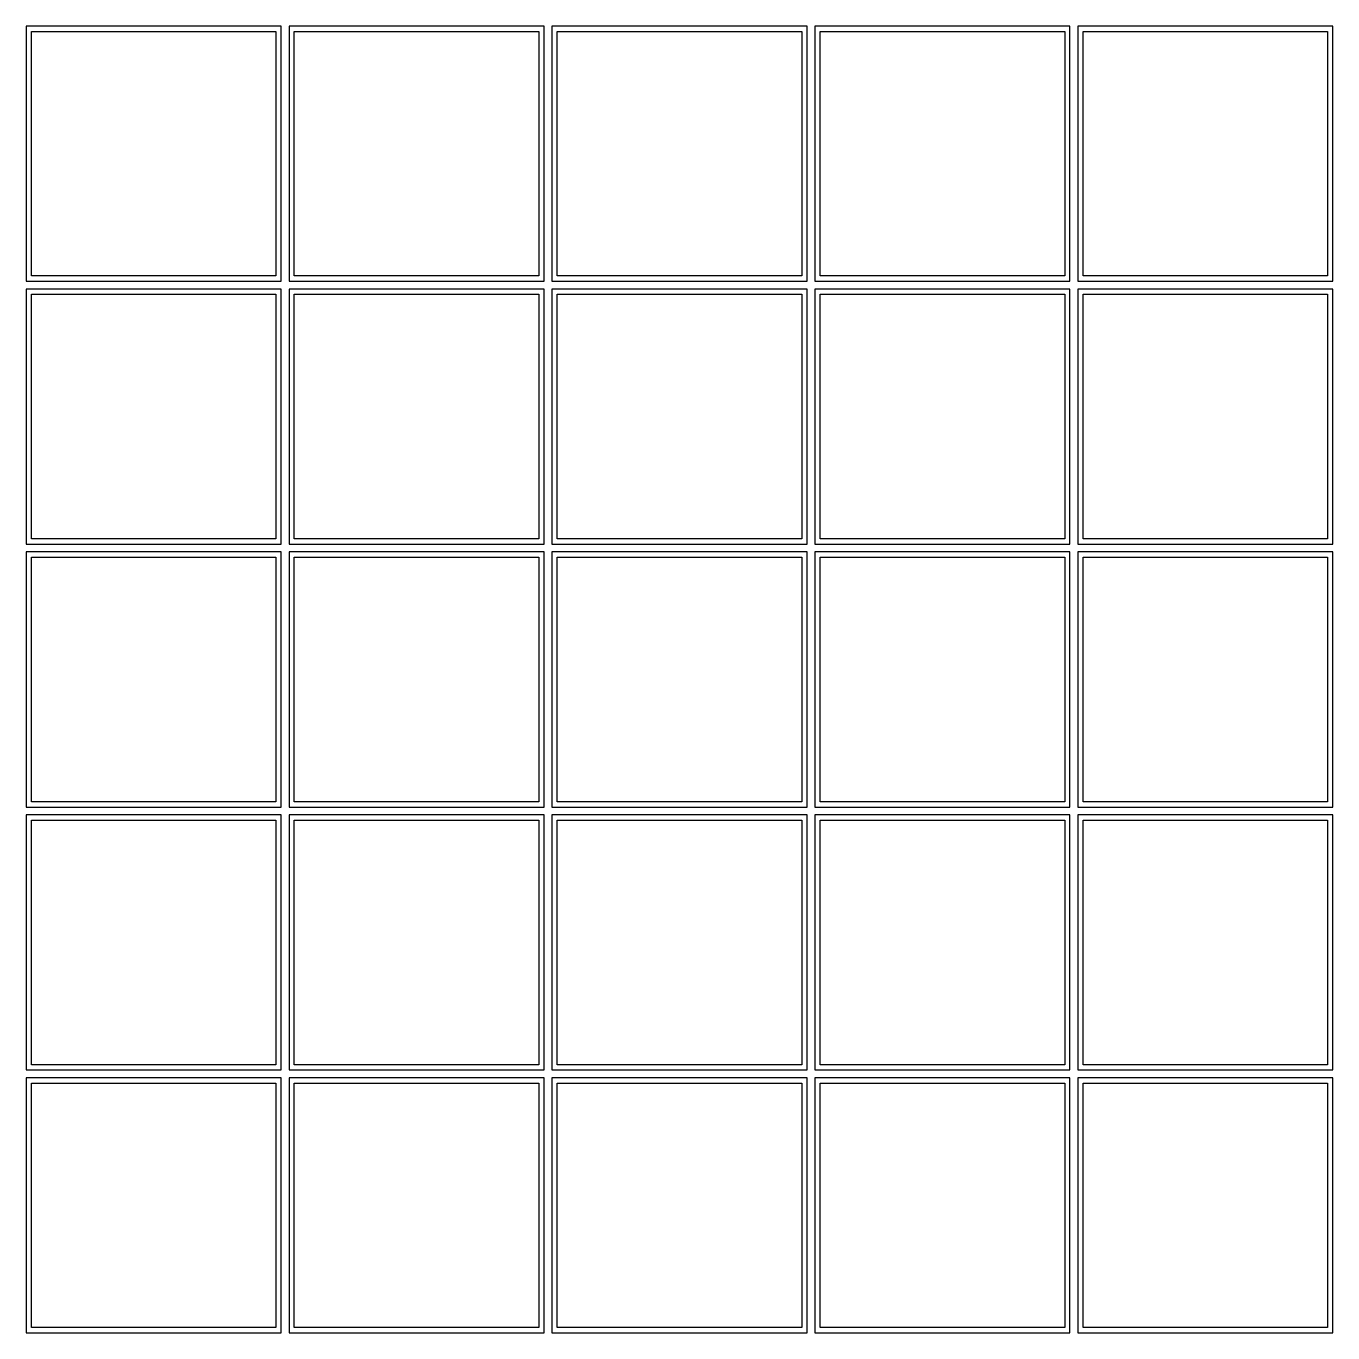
# Model space of a CAD drawing. Extents: x 0 to 141, y -1 to 140.
import ezdxf

# ---------------------------------------------------------------- set-up
doc = ezdxf.new("R2010")
doc.units = 0
doc.layers.get('0').update_dxf_attribs({"linetype": 'CONTINUOUS'})

msp = doc.modelspace()

# ---------------------------------------------------------------- linework, layer by layer
at = {"color": 7}
for points in [[(0.31394, 139.661897), (0.31394, 132.818008), (0.31394, 125.974119), (0.31394, 119.130231), (0.31394, 112.286342), (7.157829, 112.286342), (14.001718, 112.286342), (20.845607, 112.286342), (27.689494, 112.286342), (27.689494, 119.130231), (27.689494, 125.974119), (27.689494, 132.818008), (27.689494, 139.661897), (20.845607, 139.661897), (14.001718, 139.661897), (7.157829, 139.661897), (0.31394, 139.661897), (0.31394, 139.661897)], [(0.878384, 139.097453), (7.440051, 139.097453), (14.001718, 139.097453), (20.563384, 139.097453), (27.125049, 139.097453), (27.125049, 132.535786), (27.125049, 125.974119), (27.125049, 119.412453), (27.125049, 112.850786), (20.563384, 112.850786), (14.001718, 112.850786), (7.440051, 112.850786), (0.878384, 112.850786), (0.878384, 119.412453), (0.878384, 125.974119), (0.878384, 132.535786), (0.878384, 139.097453), (0.878384, 139.097453)], [(28.536161, 139.661897), (28.536161, 132.818008), (28.536161, 125.974119), (28.536161, 119.130231), (28.536161, 112.286342), (35.380049, 112.286342), (42.223938, 112.286342), (49.067827, 112.286342), (55.911716, 112.286342), (55.911716, 119.130231), (55.911716, 125.974119), (55.911716, 132.818008), (55.911716, 139.661897), (49.067827, 139.661897), (42.223938, 139.661897), (35.380049, 139.661897), (28.536161, 139.661897), (28.536161, 139.661897)], [(29.100605, 139.097453), (35.662272, 139.097453), (42.223938, 139.097453), (48.785605, 139.097453), (55.347272, 139.097453), (55.347272, 132.535786), (55.347272, 125.974119), (55.347272, 119.412453), (55.347272, 112.850786), (48.785605, 112.850786), (42.223938, 112.850786), (35.662272, 112.850786), (29.100605, 112.850786), (29.100605, 119.412453), (29.100605, 125.974119), (29.100605, 132.535786), (29.100605, 139.097453), (29.100605, 139.097453)], [(56.758383, 139.661897), (56.758383, 132.818008), (56.758383, 125.974119), (56.758383, 119.130231), (56.758383, 112.286342), (63.602272, 112.286342), (70.446161, 112.286342), (77.290049, 112.286342), (84.133938, 112.286342), (84.133938, 119.130231), (84.133938, 125.974119), (84.133938, 132.818008), (84.133938, 139.661897), (77.290049, 139.661897), (70.446161, 139.661897), (63.602272, 139.661897), (56.758383, 139.661897), (56.758383, 139.661897)], [(57.322827, 139.097453), (63.884494, 139.097453), (70.446161, 139.097453), (77.007827, 139.097453), (83.569494, 139.097453), (83.569494, 132.535786), (83.569494, 125.974119), (83.569494, 119.412453), (83.569494, 112.850786), (77.007827, 112.850786), (70.446161, 112.850786), (63.884494, 112.850786), (57.322827, 112.850786), (57.322827, 119.412453), (57.322827, 125.974119), (57.322827, 132.535786), (57.322827, 139.097453), (57.322827, 139.097453)], [(84.980605, 139.661897), (84.980605, 132.818008), (84.980605, 125.974119), (84.980605, 119.130231), (84.980605, 112.286342), (91.824494, 112.286342), (98.668383, 112.286342), (105.512272, 112.286342), (112.356161, 112.286342), (112.356161, 119.130231), (112.356161, 125.974119), (112.356161, 132.818008), (112.356161, 139.661897), (105.512272, 139.661897), (98.668383, 139.661897), (91.824494, 139.661897), (84.980605, 139.661897), (84.980605, 139.661897)], [(85.545049, 139.097453), (92.106716, 139.097453), (98.668383, 139.097453), (105.230049, 139.097453), (111.791716, 139.097453), (111.791716, 132.535786), (111.791716, 125.974119), (111.791716, 119.412453), (111.791716, 112.850786), (105.230049, 112.850786), (98.668383, 112.850786), (92.106716, 112.850786), (85.545049, 112.850786), (85.545049, 119.412453), (85.545049, 125.974119), (85.545049, 132.535786), (85.545049, 139.097453), (85.545049, 139.097453)], [(113.202827, 139.661897), (113.202827, 132.818008), (113.202827, 125.974119), (113.202827, 119.130231), (113.202827, 112.286342), (120.046716, 112.286342), (126.890605, 112.286342), (133.734494, 112.286342), (140.578383, 112.286342), (140.578383, 119.130231), (140.578383, 125.974119), (140.578383, 132.818008), (140.578383, 139.661897), (133.734494, 139.661897), (126.890605, 139.661897), (120.046716, 139.661897), (113.202827, 139.661897), (113.202827, 139.661897)], [(113.767272, 139.097453), (120.328938, 139.097453), (126.890605, 139.097453), (133.452272, 139.097453), (140.013938, 139.097453), (140.013938, 132.535786), (140.013938, 125.974119), (140.013938, 119.412453), (140.013938, 112.850786), (133.452272, 112.850786), (126.890605, 112.850786), (120.328938, 112.850786), (113.767272, 112.850786), (113.767272, 119.412453), (113.767272, 125.974119), (113.767272, 132.535786), (113.767272, 139.097453), (113.767272, 139.097453)], [(0.31394, 111.439675), (0.31394, 104.595786), (0.31394, 97.751897), (0.31394, 90.908008), (0.31394, 84.064119), (7.157829, 84.064119), (14.001718, 84.064119), (20.845607, 84.064119), (27.689494, 84.064119), (27.689494, 90.908008), (27.689494, 97.751897), (27.689494, 104.595786), (27.689494, 111.439675), (20.845607, 111.439675), (14.001718, 111.439675), (7.157829, 111.439675), (0.31394, 111.439675), (0.31394, 111.439675)], [(0.878384, 110.875231), (7.440051, 110.875231), (14.001718, 110.875231), (20.563384, 110.875231), (27.125049, 110.875231), (27.125049, 104.313564), (27.125049, 97.751897), (27.125049, 91.190231), (27.125049, 84.628564), (20.563384, 84.628564), (14.001718, 84.628564), (7.440051, 84.628564), (0.878384, 84.628564), (0.878384, 91.190231), (0.878384, 97.751897), (0.878384, 104.313564), (0.878384, 110.875231), (0.878384, 110.875231)], [(28.536161, 111.439675), (28.536161, 104.595786), (28.536161, 97.751897), (28.536161, 90.908008), (28.536161, 84.064119), (35.380049, 84.064119), (42.223938, 84.064119), (49.067827, 84.064119), (55.911716, 84.064119), (55.911716, 90.908008), (55.911716, 97.751897), (55.911716, 104.595786), (55.911716, 111.439675), (49.067827, 111.439675), (42.223938, 111.439675), (35.380049, 111.439675), (28.536161, 111.439675), (28.536161, 111.439675)], [(29.100605, 110.875231), (35.662272, 110.875231), (42.223938, 110.875231), (48.785605, 110.875231), (55.347272, 110.875231), (55.347272, 104.313564), (55.347272, 97.751897), (55.347272, 91.190231), (55.347272, 84.628564), (48.785605, 84.628564), (42.223938, 84.628564), (35.662272, 84.628564), (29.100605, 84.628564), (29.100605, 91.190231), (29.100605, 97.751897), (29.100605, 104.313564), (29.100605, 110.875231), (29.100605, 110.875231)], [(56.758383, 111.439675), (56.758383, 104.595786), (56.758383, 97.751897), (56.758383, 90.908008), (56.758383, 84.064119), (63.602272, 84.064119), (70.446161, 84.064119), (77.290049, 84.064119), (84.133938, 84.064119), (84.133938, 90.908008), (84.133938, 97.751897), (84.133938, 104.595786), (84.133938, 111.439675), (77.290049, 111.439675), (70.446161, 111.439675), (63.602272, 111.439675), (56.758383, 111.439675), (56.758383, 111.439675)], [(57.322827, 110.875231), (63.884494, 110.875231), (70.446161, 110.875231), (77.007827, 110.875231), (83.569494, 110.875231), (83.569494, 104.313564), (83.569494, 97.751897), (83.569494, 91.190231), (83.569494, 84.628564), (77.007827, 84.628564), (70.446161, 84.628564), (63.884494, 84.628564), (57.322827, 84.628564), (57.322827, 91.190231), (57.322827, 97.751897), (57.322827, 104.313564), (57.322827, 110.875231), (57.322827, 110.875231)], [(84.980605, 111.439675), (84.980605, 104.595786), (84.980605, 97.751897), (84.980605, 90.908008), (84.980605, 84.064119), (91.824494, 84.064119), (98.668383, 84.064119), (105.512272, 84.064119), (112.356161, 84.064119), (112.356161, 90.908008), (112.356161, 97.751897), (112.356161, 104.595786), (112.356161, 111.439675), (105.512272, 111.439675), (98.668383, 111.439675), (91.824494, 111.439675), (84.980605, 111.439675), (84.980605, 111.439675)], [(85.545049, 110.875231), (92.106716, 110.875231), (98.668383, 110.875231), (105.230049, 110.875231), (111.791716, 110.875231), (111.791716, 104.313564), (111.791716, 97.751897), (111.791716, 91.190231), (111.791716, 84.628564), (105.230049, 84.628564), (98.668383, 84.628564), (92.106716, 84.628564), (85.545049, 84.628564), (85.545049, 91.190231), (85.545049, 97.751897), (85.545049, 104.313564), (85.545049, 110.875231), (85.545049, 110.875231)], [(113.202827, 111.439675), (113.202827, 104.595786), (113.202827, 97.751897), (113.202827, 90.908008), (113.202827, 84.064119), (120.046716, 84.064119), (126.890605, 84.064119), (133.734494, 84.064119), (140.578383, 84.064119), (140.578383, 90.908008), (140.578383, 97.751897), (140.578383, 104.595786), (140.578383, 111.439675), (133.734494, 111.439675), (126.890605, 111.439675), (120.046716, 111.439675), (113.202827, 111.439675), (113.202827, 111.439675)], [(113.767272, 110.875231), (120.328938, 110.875231), (126.890605, 110.875231), (133.452272, 110.875231), (140.013938, 110.875231), (140.013938, 104.313564), (140.013938, 97.751897), (140.013938, 91.190231), (140.013938, 84.628564), (133.452272, 84.628564), (126.890605, 84.628564), (120.328938, 84.628564), (113.767272, 84.628564), (113.767272, 91.190231), (113.767272, 97.751897), (113.767272, 104.313564), (113.767272, 110.875231), (113.767272, 110.875231)], [(0.31394, 83.217453), (0.31394, 76.373564), (0.31394, 69.529675), (0.31394, 62.685786), (0.31394, 55.841897), (7.157829, 55.841897), (14.001718, 55.841897), (20.845607, 55.841897), (27.689494, 55.841897), (27.689494, 62.685786), (27.689494, 69.529675), (27.689494, 76.373564), (27.689494, 83.217453), (20.845607, 83.217453), (14.001718, 83.217453), (7.157829, 83.217453), (0.31394, 83.217453), (0.31394, 83.217453)], [(28.536161, 83.217453), (28.536161, 76.373564), (28.536161, 69.529675), (28.536161, 62.685786), (28.536161, 55.841897), (35.380049, 55.841897), (42.223938, 55.841897), (49.067827, 55.841897), (55.911716, 55.841897), (55.911716, 62.685786), (55.911716, 69.529675), (55.911716, 76.373564), (55.911716, 83.217453), (49.067827, 83.217453), (42.223938, 83.217453), (35.380049, 83.217453), (28.536161, 83.217453), (28.536161, 83.217453)], [(56.758383, 83.217453), (56.758383, 76.373564), (56.758383, 69.529675), (56.758383, 62.685786), (56.758383, 55.841897), (63.602272, 55.841897), (70.446161, 55.841897), (77.290049, 55.841897), (84.133938, 55.841897), (84.133938, 62.685786), (84.133938, 69.529675), (84.133938, 76.373564), (84.133938, 83.217453), (77.290049, 83.217453), (70.446161, 83.217453), (63.602272, 83.217453), (56.758383, 83.217453), (56.758383, 83.217453)], [(84.980605, 83.217453), (84.980605, 76.373564), (84.980605, 69.529675), (84.980605, 62.685786), (84.980605, 55.841897), (91.824494, 55.841897), (98.668383, 55.841897), (105.512272, 55.841897), (112.356161, 55.841897), (112.356161, 62.685786), (112.356161, 69.529675), (112.356161, 76.373564), (112.356161, 83.217453), (105.512272, 83.217453), (98.668383, 83.217453), (91.824494, 83.217453), (84.980605, 83.217453), (84.980605, 83.217453)], [(113.202827, 83.217453), (113.202827, 76.373564), (113.202827, 69.529675), (113.202827, 62.685786), (113.202827, 55.841897), (120.046716, 55.841897), (126.890605, 55.841897), (133.734494, 55.841897), (140.578383, 55.841897), (140.578383, 62.685786), (140.578383, 69.529675), (140.578383, 76.373564), (140.578383, 83.217453), (133.734494, 83.217453), (126.890605, 83.217453), (120.046716, 83.217453), (113.202827, 83.217453), (113.202827, 83.217453)], [(0.878384, 82.653008), (7.440051, 82.653008), (14.001718, 82.653008), (20.563384, 82.653008), (27.125049, 82.653008), (27.125049, 76.091342), (27.125049, 69.529675), (27.125049, 62.968008), (27.125049, 56.406342), (20.563384, 56.406342), (14.001718, 56.406342), (7.440051, 56.406342), (0.878384, 56.406342), (0.878384, 62.968008), (0.878384, 69.529675), (0.878384, 76.091342), (0.878384, 82.653008), (0.878384, 82.653008)], [(29.100605, 82.653008), (35.662272, 82.653008), (42.223938, 82.653008), (48.785605, 82.653008), (55.347272, 82.653008), (55.347272, 76.091342), (55.347272, 69.529675), (55.347272, 62.968008), (55.347272, 56.406342), (48.785605, 56.406342), (42.223938, 56.406342), (35.662272, 56.406342), (29.100605, 56.406342), (29.100605, 62.968008), (29.100605, 69.529675), (29.100605, 76.091342), (29.100605, 82.653008), (29.100605, 82.653008)], [(57.322827, 82.653008), (63.884494, 82.653008), (70.446161, 82.653008), (77.007827, 82.653008), (83.569494, 82.653008), (83.569494, 76.091342), (83.569494, 69.529675), (83.569494, 62.968008), (83.569494, 56.406342), (77.007827, 56.406342), (70.446161, 56.406342), (63.884494, 56.406342), (57.322827, 56.406342), (57.322827, 62.968008), (57.322827, 69.529675), (57.322827, 76.091342), (57.322827, 82.653008), (57.322827, 82.653008)], [(85.545049, 82.653008), (92.106716, 82.653008), (98.668383, 82.653008), (105.230049, 82.653008), (111.791716, 82.653008), (111.791716, 76.091342), (111.791716, 69.529675), (111.791716, 62.968008), (111.791716, 56.406342), (105.230049, 56.406342), (98.668383, 56.406342), (92.106716, 56.406342), (85.545049, 56.406342), (85.545049, 62.968008), (85.545049, 69.529675), (85.545049, 76.091342), (85.545049, 82.653008), (85.545049, 82.653008)], [(113.767272, 82.653008), (120.328938, 82.653008), (126.890605, 82.653008), (133.452272, 82.653008), (140.013938, 82.653008), (140.013938, 76.091342), (140.013938, 69.529675), (140.013938, 62.968008), (140.013938, 56.406342), (133.452272, 56.406342), (126.890605, 56.406342), (120.328938, 56.406342), (113.767272, 56.406342), (113.767272, 62.968008), (113.767272, 69.529675), (113.767272, 76.091342), (113.767272, 82.653008), (113.767272, 82.653008)], [(0.31394, 54.995231), (0.31394, 48.151342), (0.31394, 41.307453), (0.31394, 34.463564), (0.31394, 27.619675), (7.157829, 27.619675), (14.001718, 27.619675), (20.845607, 27.619675), (27.689494, 27.619675), (27.689494, 34.463564), (27.689494, 41.307453), (27.689494, 48.151342), (27.689494, 54.995231), (20.845607, 54.995231), (14.001718, 54.995231), (7.157829, 54.995231), (0.31394, 54.995231), (0.31394, 54.995231)], [(28.536161, 54.995231), (28.536161, 48.151342), (28.536161, 41.307453), (28.536161, 34.463564), (28.536161, 27.619675), (35.380049, 27.619675), (42.223938, 27.619675), (49.067827, 27.619675), (55.911716, 27.619675), (55.911716, 34.463564), (55.911716, 41.307453), (55.911716, 48.151342), (55.911716, 54.995231), (49.067827, 54.995231), (42.223938, 54.995231), (35.380049, 54.995231), (28.536161, 54.995231), (28.536161, 54.995231)], [(56.758383, 54.995231), (56.758383, 48.151342), (56.758383, 41.307453), (56.758383, 34.463564), (56.758383, 27.619675), (63.602272, 27.619675), (70.446161, 27.619675), (77.290049, 27.619675), (84.133938, 27.619675), (84.133938, 34.463564), (84.133938, 41.307453), (84.133938, 48.151342), (84.133938, 54.995231), (77.290049, 54.995231), (70.446161, 54.995231), (63.602272, 54.995231), (56.758383, 54.995231), (56.758383, 54.995231)], [(84.980605, 54.995231), (84.980605, 48.151342), (84.980605, 41.307453), (84.980605, 34.463564), (84.980605, 27.619675), (91.824494, 27.619675), (98.668383, 27.619675), (105.512272, 27.619675), (112.356161, 27.619675), (112.356161, 34.463564), (112.356161, 41.307453), (112.356161, 48.151342), (112.356161, 54.995231), (105.512272, 54.995231), (98.668383, 54.995231), (91.824494, 54.995231), (84.980605, 54.995231), (84.980605, 54.995231)], [(113.202827, 54.995231), (113.202827, 48.151342), (113.202827, 41.307453), (113.202827, 34.463564), (113.202827, 27.619675), (120.046716, 27.619675), (126.890605, 27.619675), (133.734494, 27.619675), (140.578383, 27.619675), (140.578383, 34.463564), (140.578383, 41.307453), (140.578383, 48.151342), (140.578383, 54.995231), (133.734494, 54.995231), (126.890605, 54.995231), (120.046716, 54.995231), (113.202827, 54.995231), (113.202827, 54.995231)], [(0.878384, 54.430786), (7.440051, 54.430786), (14.001718, 54.430786), (20.563384, 54.430786), (27.125049, 54.430786), (27.125049, 47.869119), (27.125049, 41.307453), (27.125049, 34.745786), (27.125049, 28.184119), (20.563384, 28.184119), (14.001718, 28.184119), (7.440051, 28.184119), (0.878384, 28.184119), (0.878384, 34.745786), (0.878384, 41.307453), (0.878384, 47.869119), (0.878384, 54.430786), (0.878384, 54.430786)], [(29.100605, 54.430786), (35.662272, 54.430786), (42.223938, 54.430786), (48.785605, 54.430786), (55.347272, 54.430786), (55.347272, 47.869119), (55.347272, 41.307453), (55.347272, 34.745786), (55.347272, 28.184119), (48.785605, 28.184119), (42.223938, 28.184119), (35.662272, 28.184119), (29.100605, 28.184119), (29.100605, 34.745786), (29.100605, 41.307453), (29.100605, 47.869119), (29.100605, 54.430786), (29.100605, 54.430786)], [(57.322827, 54.430786), (63.884494, 54.430786), (70.446161, 54.430786), (77.007827, 54.430786), (83.569494, 54.430786), (83.569494, 47.869119), (83.569494, 41.307453), (83.569494, 34.745786), (83.569494, 28.184119), (77.007827, 28.184119), (70.446161, 28.184119), (63.884494, 28.184119), (57.322827, 28.184119), (57.322827, 34.745786), (57.322827, 41.307453), (57.322827, 47.869119), (57.322827, 54.430786), (57.322827, 54.430786)], [(85.545049, 54.430786), (92.106716, 54.430786), (98.668383, 54.430786), (105.230049, 54.430786), (111.791716, 54.430786), (111.791716, 47.869119), (111.791716, 41.307453), (111.791716, 34.745786), (111.791716, 28.184119), (105.230049, 28.184119), (98.668383, 28.184119), (92.106716, 28.184119), (85.545049, 28.184119), (85.545049, 34.745786), (85.545049, 41.307453), (85.545049, 47.869119), (85.545049, 54.430786), (85.545049, 54.430786)], [(113.767272, 54.430786), (120.328938, 54.430786), (126.890605, 54.430786), (133.452272, 54.430786), (140.013938, 54.430786), (140.013938, 47.869119), (140.013938, 41.307453), (140.013938, 34.745786), (140.013938, 28.184119), (133.452272, 28.184119), (126.890605, 28.184119), (120.328938, 28.184119), (113.767272, 28.184119), (113.767272, 34.745786), (113.767272, 41.307453), (113.767272, 47.869119), (113.767272, 54.430786), (113.767272, 54.430786)], [(0.31394, 26.773008), (0.31394, 19.929119), (0.31394, 13.085231), (0.31394, 6.241342), (0.31394, -0.602547), (7.157829, -0.602547), (14.001718, -0.602547), (20.845607, -0.602547), (27.689494, -0.602547), (27.689494, 6.241342), (27.689494, 13.085231), (27.689494, 19.929119), (27.689494, 26.773008), (20.845607, 26.773008), (14.001718, 26.773008), (7.157829, 26.773008), (0.31394, 26.773008), (0.31394, 26.773008)], [(28.536161, 26.773008), (28.536161, 19.929119), (28.536161, 13.085231), (28.536161, 6.241342), (28.536161, -0.602547), (35.380049, -0.602547), (42.223938, -0.602547), (49.067827, -0.602547), (55.911716, -0.602547), (55.911716, 6.241342), (55.911716, 13.085231), (55.911716, 19.929119), (55.911716, 26.773008), (49.067827, 26.773008), (42.223938, 26.773008), (35.380049, 26.773008), (28.536161, 26.773008), (28.536161, 26.773008)], [(56.758383, 26.773008), (56.758383, 19.929119), (56.758383, 13.085231), (56.758383, 6.241342), (56.758383, -0.602547), (63.602272, -0.602547), (70.446161, -0.602547), (77.290049, -0.602547), (84.133938, -0.602547), (84.133938, 6.241342), (84.133938, 13.085231), (84.133938, 19.929119), (84.133938, 26.773008), (77.290049, 26.773008), (70.446161, 26.773008), (63.602272, 26.773008), (56.758383, 26.773008), (56.758383, 26.773008)], [(84.980605, 26.773008), (84.980605, 19.929119), (84.980605, 13.085231), (84.980605, 6.241342), (84.980605, -0.602547), (91.824494, -0.602547), (98.668383, -0.602547), (105.512272, -0.602547), (112.356161, -0.602547), (112.356161, 6.241342), (112.356161, 13.085231), (112.356161, 19.929119), (112.356161, 26.773008), (105.512272, 26.773008), (98.668383, 26.773008), (91.824494, 26.773008), (84.980605, 26.773008), (84.980605, 26.773008)], [(113.202827, 26.773008), (113.202827, 19.929119), (113.202827, 13.085231), (113.202827, 6.241342), (113.202827, -0.602547), (120.046716, -0.602547), (126.890605, -0.602547), (133.734494, -0.602547), (140.578383, -0.602547), (140.578383, 6.241342), (140.578383, 13.085231), (140.578383, 19.929119), (140.578383, 26.773008), (133.734494, 26.773008), (126.890605, 26.773008), (120.046716, 26.773008), (113.202827, 26.773008), (113.202827, 26.773008)], [(0.878384, 26.208564), (7.440051, 26.208564), (14.001718, 26.208564), (20.563384, 26.208564), (27.125049, 26.208564), (27.125049, 19.646897), (27.125049, 13.085231), (27.125049, 6.523564), (27.125049, -0.038103), (20.563384, -0.038103), (14.001718, -0.038103), (7.440051, -0.038103), (0.878384, -0.038103), (0.878384, 6.523564), (0.878384, 13.085231), (0.878384, 19.646897), (0.878384, 26.208564), (0.878384, 26.208564)], [(29.100605, 26.208564), (35.662272, 26.208564), (42.223938, 26.208564), (48.785605, 26.208564), (55.347272, 26.208564), (55.347272, 19.646897), (55.347272, 13.085231), (55.347272, 6.523564), (55.347272, -0.038103), (48.785605, -0.038103), (42.223938, -0.038103), (35.662272, -0.038103), (29.100605, -0.038103), (29.100605, 6.523564), (29.100605, 13.085231), (29.100605, 19.646897), (29.100605, 26.208564), (29.100605, 26.208564)], [(57.322827, 26.208564), (63.884494, 26.208564), (70.446161, 26.208564), (77.007827, 26.208564), (83.569494, 26.208564), (83.569494, 19.646897), (83.569494, 13.085231), (83.569494, 6.523564), (83.569494, -0.038103), (77.007827, -0.038103), (70.446161, -0.038103), (63.884494, -0.038103), (57.322827, -0.038103), (57.322827, 6.523564), (57.322827, 13.085231), (57.322827, 19.646897), (57.322827, 26.208564), (57.322827, 26.208564)], [(85.545049, 26.208564), (92.106716, 26.208564), (98.668383, 26.208564), (105.230049, 26.208564), (111.791716, 26.208564), (111.791716, 19.646897), (111.791716, 13.085231), (111.791716, 6.523564), (111.791716, -0.038103), (105.230049, -0.038103), (98.668383, -0.038103), (92.106716, -0.038103), (85.545049, -0.038103), (85.545049, 6.523564), (85.545049, 13.085231), (85.545049, 19.646897), (85.545049, 26.208564), (85.545049, 26.208564)], [(113.767272, 26.208564), (120.328938, 26.208564), (126.890605, 26.208564), (133.452272, 26.208564), (140.013938, 26.208564), (140.013938, 19.646897), (140.013938, 13.085231), (140.013938, 6.523564), (140.013938, -0.038103), (133.452272, -0.038103), (126.890605, -0.038103), (120.328938, -0.038103), (113.767272, -0.038103), (113.767272, 6.523564), (113.767272, 13.085231), (113.767272, 19.646897), (113.767272, 26.208564), (113.767272, 26.208564)]]:
    msp.add_lwpolyline(points, dxfattribs=at)

doc.saveas('drawing.dxf')
